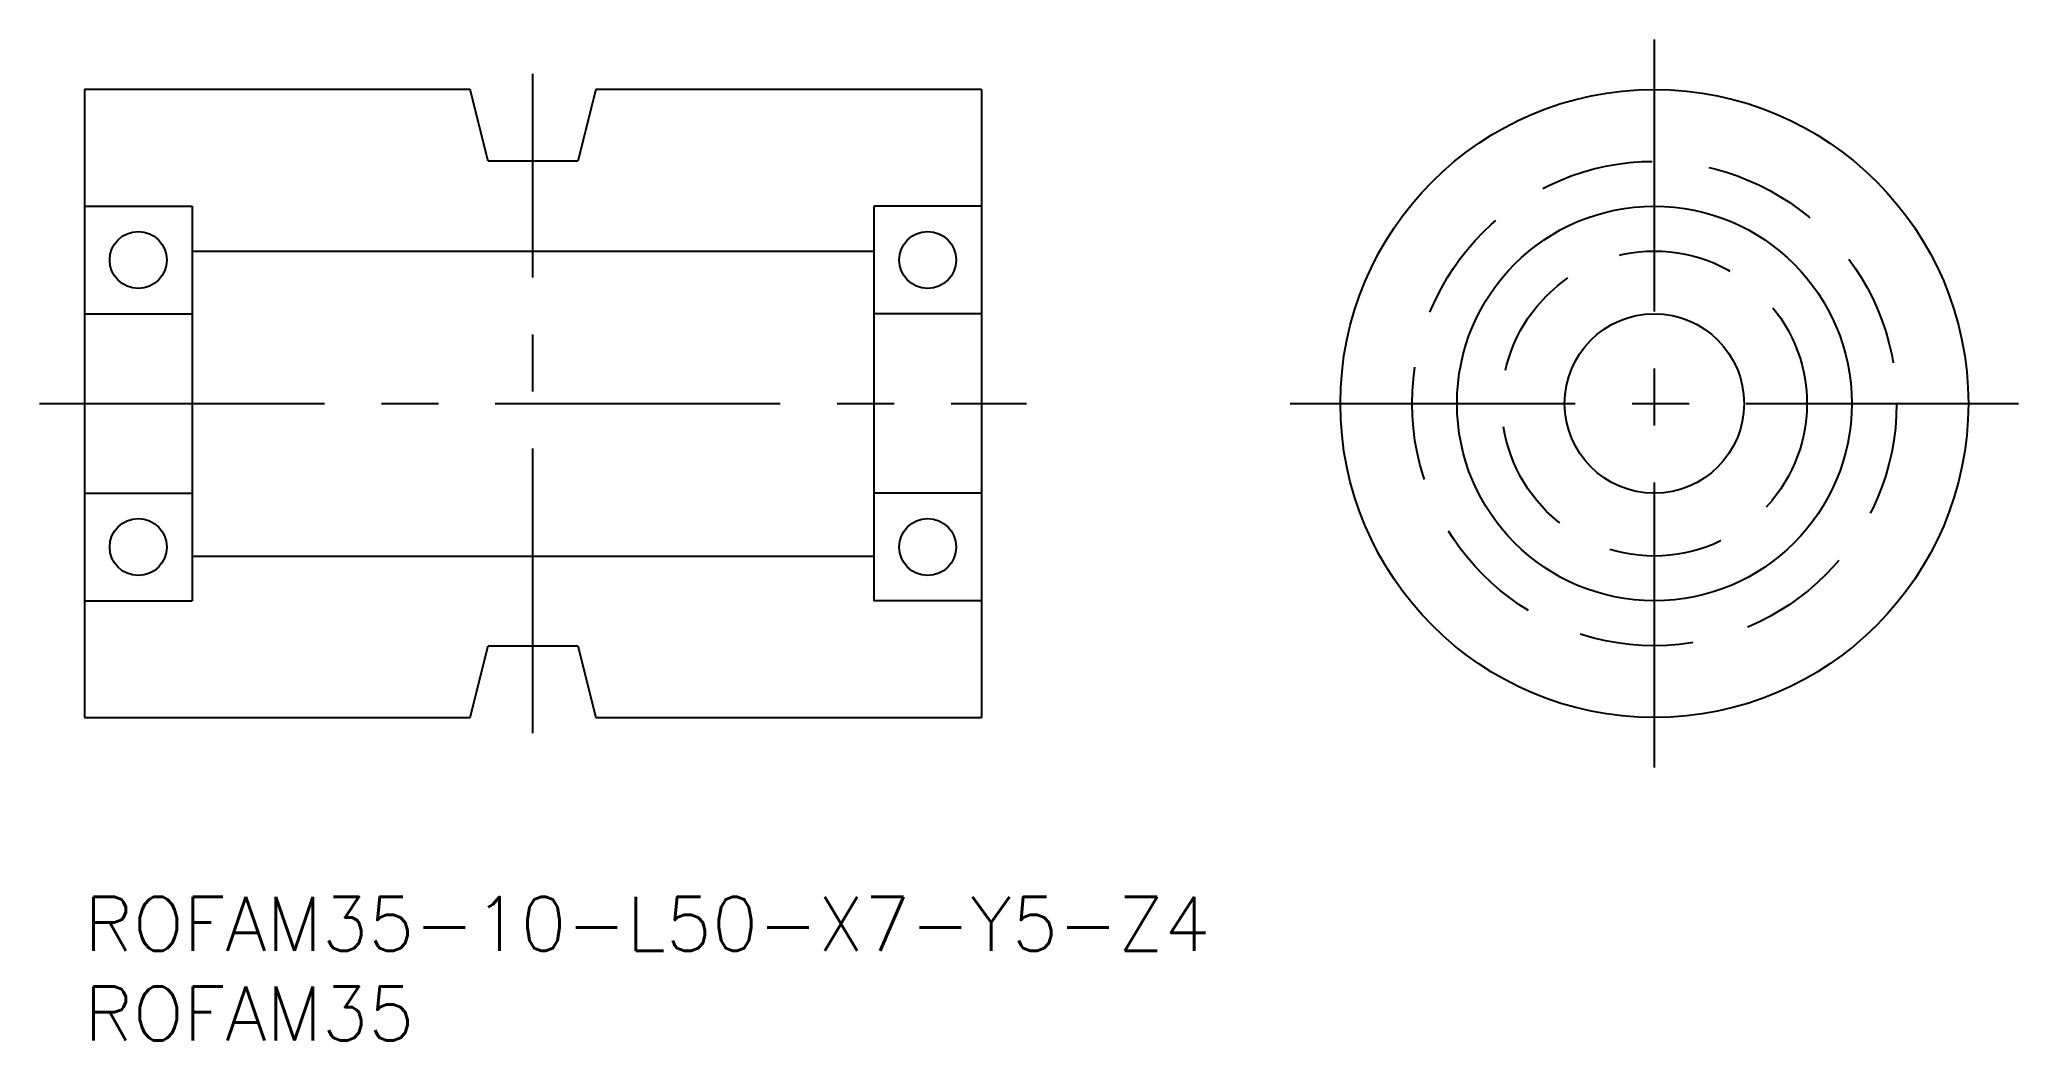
# Model space of a CAD drawing. Extents: x -2 to 108, y -8 to 48.
import ezdxf

# ---------------------------------------------------------------- set-up
doc = ezdxf.new("R2010")
doc.units = 0
doc.header["$LTSCALE"] = 0.5
doc.linetypes.add('CENTER', pattern=[50.8, 31.75, -6.35, 6.35, -6.35])
doc.linetypes.add('DASHED', pattern=[19.05, 12.7, -6.35])
for name, color, linetype in [('MSM_CENTER', 1, 'CENTER'), ('MSM_CONTINUOUS', 7, 'CONTINUOUS'), ('MSM_DASHED', 4, 'DASHED'), ('MSM_PART_NUMBER', 7, 'CONTINUOUS')]:
    doc.layers.add(name, color=color, linetype=linetype)
doc.styles.get("Standard").update_dxf_attribs({"font": 'txt.shx', "height": 3, "bigfont": 'bigfont.shx'})

msp = doc.modelspace()

# ---------------------------------------------------------------- linework, layer by layer
at = {"layer": 'MSM_CENTER'}
for p, q in [((87.5, 7.22), (87.5, 47.78)), ((25, 9.12), (25, 45.88)), ((-2.5, 27.5), (52.5, 27.5)), ((67.21, 27.5), (107.79, 27.5))]:
    msp.add_line(p, q, dxfattribs=at)
at = {"layer": 'MSM_CONTINUOUS'}
for p, q in [((21.5, 45), (0, 45)), ((0, 45), (0, 10)), ((22.5, 41), (21.5, 45)), ((28.5, 45), (27.5, 41)), ((50, 45), (28.5, 45)), ((50, 45), (50, 10)), ((27.5, 41), (22.5, 41)), ((0, 38.5), (6, 38.5)), ((6, 38.5), (6, 16.5)), ((50, 38.5), (44, 38.5)), ((44, 38.5), (44, 16.5)), ((6, 36), (44, 36)), ((0, 32.5), (6, 32.5)), ((50, 32.5), (44, 32.5)), ((0, 22.5), (6, 22.5)), ((50, 22.5), (44, 22.5)), ((6, 19), (44, 19)), ((0, 16.5), (6, 16.5)), ((50, 16.5), (44, 16.5)), ((21.5, 10), (22.5, 14)), ((22.5, 14), (27.5, 14)), ((27.5, 14), (28.5, 10)), ((0, 10), (21.5, 10)), ((28.5, 10), (50, 10))]:
    msp.add_line(p, q, dxfattribs=at)
for centre, radius in [((87.5, 27.5), 17.5), ((87.5, 27.5), 11), ((3, 35.5), 1.59), ((47, 35.5), 1.59), ((87.5, 27.5), 5), ((3, 19.5), 1.59), ((47, 19.5), 1.59)]:
    msp.add_circle(centre, radius, dxfattribs=at)
at = {"layer": 'MSM_DASHED'}
for radius in [13.5, 8.5]:
    msp.add_circle((87.5, 27.5), radius, dxfattribs=at)

# ---------------------------------------------------------------- texts
at = {"layer": 'MSM_PART_NUMBER'}
for s, p in [('ROFAM35-10-L50-X7-Y5-Z4', (0, -3)), ('ROFAM35', (0, -8))]:
    msp.add_text(s, height=3, dxfattribs=at).set_placement(p)

doc.saveas('drawing.dxf')
